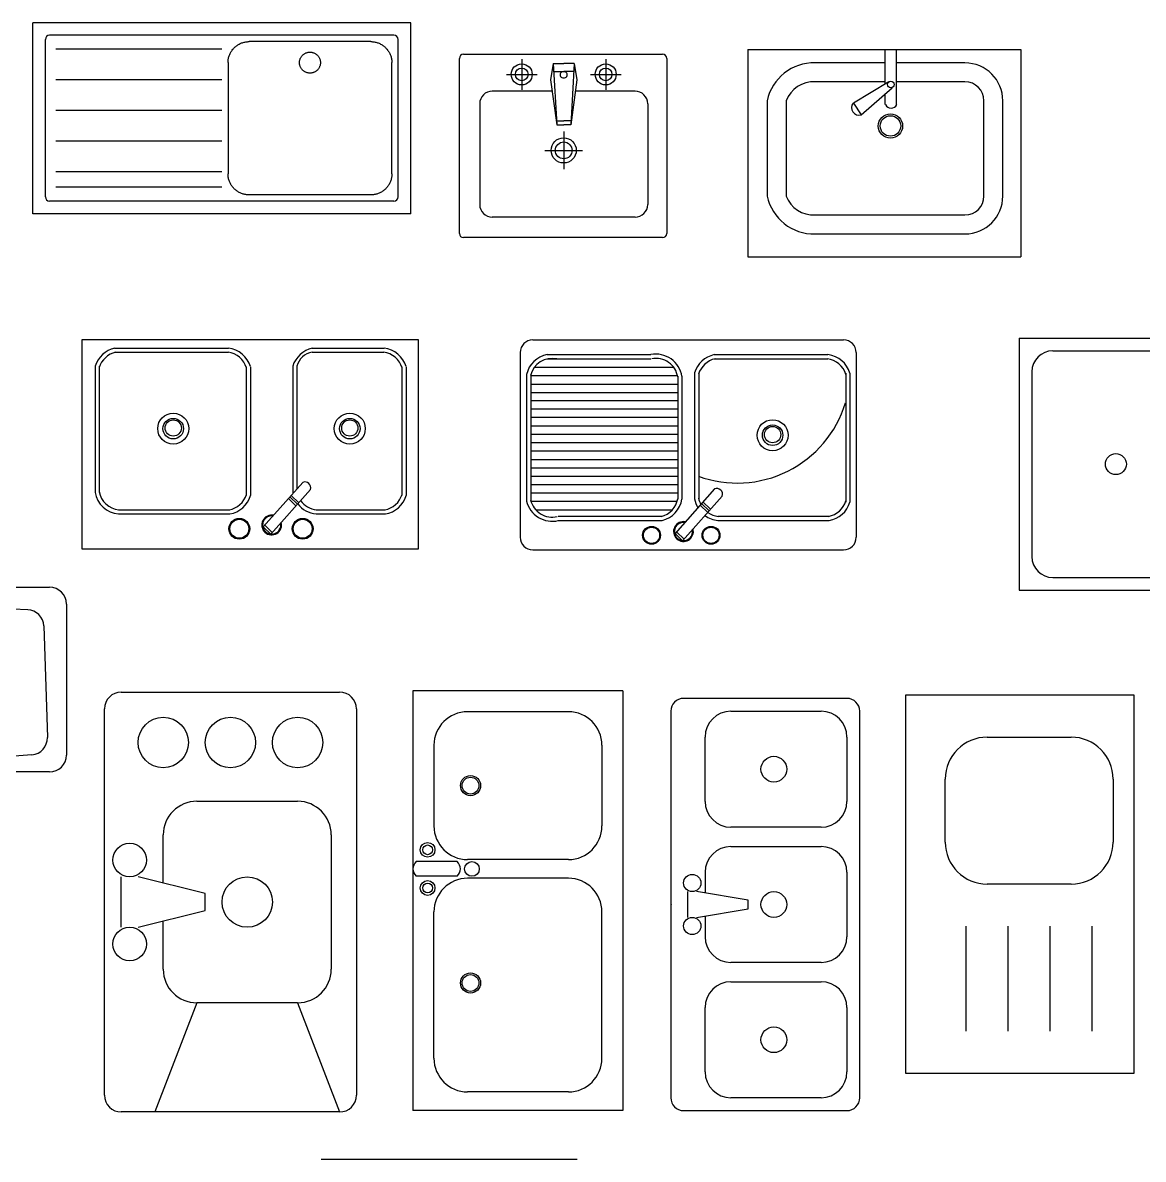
# Model space of a CAD drawing. Header units: metres. Extents: x 271.5 to 281.6, y 139.4 to 150.6.
# Drawn here: x 276.186 to 278.854, y 143.596 to 146.303 of the extents above; entities that cross this region are included whole.
import ezdxf

# ---------------------------------------------------------------- set-up
doc = ezdxf.new("R2010")
doc.units = ezdxf.units.M
doc.styles.add('DIM_FONT', font='simplex_.ttf', dxfattribs={"width": 0.8})

msp = doc.modelspace()

# ---------------------------------------------------------------- linework, layer by layer
for p, q in [((276.2097, 145.8483), (276.2097, 146.3033)), ((277.1097, 146.3033), (276.2097, 146.3033)), ((277.1097, 145.8483), (277.1097, 146.3033)), ((276.2397, 145.8883), (276.2397, 146.2633)), ((277.0697, 146.2733), (276.2497, 146.2733)), ((277.0147, 146.2583), (276.7247, 146.2583)), ((277.0797, 145.8883), (277.0797, 146.2633)), ((276.6597, 146.24), (276.2647, 146.24)), ((277.2354, 146.2281), (277.7093, 146.2281)), ((277.9123, 146.2393), (278.5623, 146.2393)), ((277.9123, 146.2393), (277.9123, 145.7454)), ((278.2397, 146.1584), (278.2397, 146.2393)), ((278.2667, 146.1083), (278.2667, 146.2393)), ((278.5623, 146.2393), (278.5623, 145.7454)), ((276.6747, 146.2083), (276.6747, 145.9433)), ((277.0647, 145.9433), (277.0647, 146.2083)), ((277.2254, 145.8015), (277.2254, 146.2181)), ((277.3739, 146.2167), (277.3739, 146.1436)), ((277.4489, 146.2065), (277.4424, 146.1676)), ((277.4489, 146.2065), (277.4739, 146.2065)), ((277.4489, 146.2065), (277.4572, 146.0599)), ((277.4989, 146.2065), (277.4739, 146.2065)), ((277.4989, 146.2065), (277.4906, 146.0599)), ((277.4989, 146.2065), (277.5053, 146.1676)), ((277.5739, 146.2167), (277.5739, 146.1436)), ((277.7193, 146.2181), (277.7193, 145.8015)), ((278.2397, 146.2075), (278.0726, 146.2075)), ((278.2397, 146.2075), (278.0726, 146.2075)), ((278.2397, 146.2075), (278.0726, 146.2075)), ((278.4295, 146.2075), (278.2667, 146.2075)), ((278.4295, 146.2075), (278.2667, 146.2075)), ((278.4295, 146.2075), (278.2667, 146.2075)), ((277.3374, 146.1802), (277.4104, 146.1802)), ((277.45, 146.1868), (277.4739, 146.1868)), ((277.4978, 146.1868), (277.4739, 146.1868)), ((277.5374, 146.1802), (277.6104, 146.1802)), ((276.6597, 146.167), (276.2647, 146.167)), ((277.4424, 146.1676), (277.4572, 146.0599)), ((277.5053, 146.1676), (277.4906, 146.0599)), ((278.2397, 146.1625), (278.0726, 146.1625)), ((278.2485, 146.1626), (278.1637, 146.1115)), ((278.182, 146.0842), (278.2563, 146.1481)), ((278.4295, 146.1625), (278.2667, 146.1625)), ((277.4462, 146.1403), (277.3039, 146.1403)), ((277.6439, 146.1403), (277.5016, 146.1403)), ((277.9584, 146.1175), (277.9584, 145.8904)), ((277.9584, 146.1175), (277.9584, 145.8904)), ((278.0034, 146.1175), (278.0034, 145.8904)), ((278.2397, 146.1084), (278.2397, 146.1336)), ((278.4745, 145.8904), (278.4745, 146.1175)), ((278.5195, 145.8904), (278.5195, 146.1175)), ((276.6597, 146.094), (276.2647, 146.094)), ((277.2739, 146.1103), (277.2739, 145.8703)), ((277.6739, 146.1103), (277.6739, 145.8703)), ((278.1637, 146.1115), (278.182, 146.0842)), ((277.4567, 146.07), (277.4739, 146.07)), ((277.491, 146.07), (277.4739, 146.07)), ((277.4572, 146.0599), (277.4739, 146.0599)), ((277.4906, 146.0599), (277.4739, 146.0599)), ((277.4739, 146.0442), (277.4739, 145.9541)), ((276.6597, 146.021), (276.2647, 146.021)), ((277.4288, 145.9992), (277.5189, 145.9992)), ((276.6597, 145.948), (276.2647, 145.948)), ((276.6597, 145.9115), (276.2647, 145.9115)), ((277.0697, 145.8783), (276.2497, 145.8783)), ((277.0147, 145.8933), (276.7247, 145.8933)), ((277.1097, 145.8483), (276.2097, 145.8483)), ((278.0726, 145.8454), (278.4295, 145.8454)), ((277.6439, 145.8403), (277.3039, 145.8403)), ((277.7093, 145.7915), (277.2354, 145.7915)), ((278.0726, 145.8004), (278.4295, 145.8004)), ((277.9123, 145.7454), (278.5623, 145.7454)), ((277.4004, 145.5477), (278.1404, 145.5477)), ((278.5587, 145.552, -0.09), (279.7587, 145.552, -0.09)), ((278.5587, 145.552, -0.09), (278.5587, 144.952, -0.09)), ((276.4046, 145.5284), (276.6759, 145.5284)), ((276.8752, 145.5284), (277.0464, 145.5284)), ((278.6387, 145.522, -0.09), (278.9387, 145.522, -0.09)), ((276.4046, 145.5184), (276.6759, 145.5184)), ((276.8752, 145.5184), (277.0457, 145.5184)), ((277.3704, 145.5177), (277.3704, 145.0777)), ((277.4344, 145.5127), (277.6817, 145.5127)), ((277.4344, 145.5027), (277.6817, 145.5027)), ((277.832, 145.5127), (278.1032, 145.5127)), ((277.832, 145.5027), (278.1032, 145.5027)), ((278.1704, 145.5177), (278.1704, 145.0777)), ((276.358, 145.4852), (276.358, 145.1847)), ((276.368, 145.4852), (276.368, 145.1847)), ((276.718, 145.4841), (276.718, 145.1771)), ((276.728, 145.4841), (276.728, 145.1771)), ((276.8286, 145.4852), (276.8286, 145.1847)), ((276.8386, 145.4852), (276.8386, 145.1927)), ((277.0886, 145.4841), (277.0886, 145.1771)), ((277.0986, 145.4841), (277.0986, 145.1771)), ((277.3854, 145.4657), (277.3854, 145.1641)), ((277.3954, 145.4657), (277.3954, 145.1641)), ((277.4041, 145.4827), (277.7357, 145.4827)), ((277.7854, 145.4695), (277.7854, 145.1691)), ((277.7954, 145.4695), (277.7954, 145.1691)), ((278.1454, 145.4685), (278.1454, 145.1615)), ((278.1554, 145.4685), (278.1554, 145.1615)), ((278.5887, 145.472, -0.09), (278.5887, 145.032, -0.09)), ((277.3954, 145.4627), (277.7449, 145.4627)), ((277.3954, 145.4427), (277.7454, 145.4427)), ((277.7454, 145.4611), (277.7454, 145.1687)), ((277.7554, 145.4611), (277.7554, 145.1687)), ((277.3954, 145.4227), (277.7454, 145.4227)), ((277.3954, 145.4035), (277.7454, 145.4035)), ((277.3954, 145.3835), (277.7454, 145.3835)), ((277.3954, 145.3635), (277.7454, 145.3635)), ((277.3954, 145.3435), (277.7454, 145.3435)), ((277.3954, 145.3235), (277.7454, 145.3235)), ((277.3954, 145.3035), (277.7454, 145.3035)), ((277.3954, 145.2834), (277.7454, 145.2834)), ((277.3954, 145.2634), (277.7454, 145.2634)), ((277.3954, 145.2434), (277.7454, 145.2434)), ((277.3954, 145.2234), (277.7454, 145.2234)), ((276.8527, 145.2086), (276.7586, 145.1027)), ((277.3954, 145.2034), (277.7454, 145.2034)), ((276.871, 145.1916), (276.7766, 145.0854)), ((276.8184, 145.1701), (276.8364, 145.1527)), ((276.8218, 145.1738), (276.8398, 145.1564)), ((276.8251, 145.1775), (276.8431, 145.1602)), ((277.3954, 145.1834), (277.7454, 145.1834)), ((277.8332, 145.193), (277.7391, 145.0871)), ((277.8515, 145.1759), (277.7571, 145.0697)), ((276.4138, 145.1434), (276.6788, 145.1434)), ((276.8843, 145.1434), (277.0484, 145.1434)), ((277.3959, 145.1634), (277.7439, 145.1634)), ((277.4072, 145.1434), (277.7327, 145.1434)), ((277.7989, 145.1544), (277.8169, 145.137)), ((277.8022, 145.1582), (277.8203, 145.1408)), ((277.8056, 145.1619), (277.8236, 145.1445)), ((276.4138, 145.1334), (276.6788, 145.1334)), ((276.8843, 145.1334), (277.0493, 145.1334)), ((277.461, 145.1277), (277.7083, 145.1277)), ((277.461, 145.1177), (277.7083, 145.1177)), ((277.8411, 145.1277), (278.1061, 145.1277)), ((277.8411, 145.1177), (278.1061, 145.1177)), ((276.7586, 145.1027), (276.7766, 145.0854)), ((276.7619, 145.1065), (276.7799, 145.0891)), ((277.7391, 145.0871), (277.7571, 145.0697)), ((277.7424, 145.0908), (277.7604, 145.0735)), ((277.4004, 145.0477), (278.1404, 145.0477)), ((278.6387, 144.982, -0.09), (278.9387, 144.982, -0.09)), ((275.4697, 144.9588), (276.2497, 144.9588)), ((278.5587, 144.952, -0.09), (279.7587, 144.952, -0.09)), ((276.0315, 144.9129), (276.1976, 144.9054)), ((276.2897, 144.9188), (276.2897, 144.5588)), ((276.2358, 144.8667), (276.2444, 144.601)), ((278.2875, 144.7018), (278.2875, 143.8018)), ((278.8323, 144.7018), (278.2875, 144.7018)), ((278.8323, 143.8018), (278.8323, 144.7018)), ((278.4823, 144.6018), (278.6823, 144.6018)), ((276.2076, 144.5599), (276.0158, 144.5445)), ((276.2497, 144.5188), (275.4697, 144.5188)), ((278.3823, 144.3518), (278.3823, 144.5018)), ((278.7823, 144.5018), (278.7823, 144.3518)), ((278.6823, 144.2518), (278.4823, 144.2518)), ((278.4323, 143.9018), (278.4323, 144.1518)), ((278.5323, 143.9018), (278.5323, 144.1518)), ((278.6323, 143.9018), (278.6323, 144.1518)), ((278.7323, 143.9018), (278.7323, 144.1518)), ((278.2875, 143.8018), (278.8323, 143.8018))]:
    msp.add_line(p, q)
at = {"linetype": 'Continuous'}
for p, q in [((276.6963, 146.2494), (276.698, 146.2505)), ((276.698, 146.2505), (276.6997, 146.2516)), ((276.6997, 146.2516), (276.7014, 146.2525)), ((276.7014, 146.2525), (276.7033, 146.2534)), ((276.7033, 146.2534), (276.7051, 146.2543)), ((276.7051, 146.2543), (276.707, 146.255)), ((276.707, 146.255), (276.7089, 146.2557)), ((276.7089, 146.2557), (276.7108, 146.2563)), ((276.7108, 146.2563), (276.7127, 146.2568)), ((276.7127, 146.2568), (276.7147, 146.2572)), ((276.7147, 146.2572), (276.7167, 146.2576)), ((276.7167, 146.2576), (276.7187, 146.2579)), ((276.7187, 146.2579), (276.7207, 146.2581)), ((276.7207, 146.2581), (276.7227, 146.2582)), ((276.7227, 146.2582), (276.7247, 146.2583)), ((277.0147, 146.2583), (277.0167, 146.2582)), ((277.0167, 146.2582), (277.0187, 146.2581)), ((277.0187, 146.2581), (277.0207, 146.2579)), ((277.0207, 146.2579), (277.0227, 146.2576)), ((277.0227, 146.2576), (277.0247, 146.2572)), ((277.0247, 146.2572), (277.0267, 146.2568)), ((277.0267, 146.2568), (277.0286, 146.2563)), ((277.0286, 146.2563), (277.0305, 146.2557)), ((277.0305, 146.2557), (277.0324, 146.255)), ((277.0324, 146.255), (277.0343, 146.2543)), ((277.0343, 146.2543), (277.0361, 146.2534)), ((277.0361, 146.2534), (277.0379, 146.2525)), ((277.0379, 146.2525), (277.0397, 146.2516)), ((277.0397, 146.2516), (277.0414, 146.2505)), ((277.0414, 146.2505), (277.0431, 146.2494)), ((276.6767, 146.2222), (276.6773, 146.2241)), ((276.6773, 146.2241), (276.6779, 146.226)), ((276.6779, 146.226), (276.6787, 146.2279)), ((276.6787, 146.2279), (276.6795, 146.2297)), ((276.6795, 146.2297), (276.6804, 146.2315)), ((276.6804, 146.2315), (276.6814, 146.2333)), ((276.6814, 146.2333), (276.6824, 146.235)), ((276.6824, 146.235), (276.6835, 146.2367)), ((276.6835, 146.2367), (276.6847, 146.2383)), ((276.6847, 146.2383), (276.686, 146.2399)), ((276.686, 146.2399), (276.6873, 146.2414)), ((276.6873, 146.2414), (276.6886, 146.2429)), ((276.6886, 146.2429), (276.69, 146.2443)), ((276.69, 146.2443), (276.6915, 146.2457)), ((276.6915, 146.2457), (276.6931, 146.247)), ((276.6931, 146.247), (276.6946, 146.2482)), ((276.6946, 146.2482), (276.6963, 146.2494)), ((276.8493, 146.2227), (276.8501, 146.2238)), ((276.8501, 146.2238), (276.851, 146.2249)), ((276.851, 146.2249), (276.852, 146.2259)), ((276.852, 146.2259), (276.853, 146.2269)), ((276.853, 146.2269), (276.8541, 146.2278)), ((276.8541, 146.2278), (276.8552, 146.2286)), ((276.8552, 146.2286), (276.8564, 146.2294)), ((276.8564, 146.2294), (276.8576, 146.2301)), ((276.8576, 146.2301), (276.8588, 146.2308)), ((276.8588, 146.2308), (276.8601, 146.2314)), ((276.8601, 146.2314), (276.8614, 146.2319)), ((276.8614, 146.2319), (276.8628, 146.2323)), ((276.8628, 146.2323), (276.8641, 146.2326)), ((276.8641, 146.2326), (276.8655, 146.2329)), ((276.8655, 146.2329), (276.8669, 146.2331)), ((276.8669, 146.2331), (276.8683, 146.2332)), ((276.8683, 146.2332), (276.8697, 146.2333)), ((276.8697, 146.2333), (276.8711, 146.2332)), ((276.8711, 146.2332), (276.8725, 146.2331)), ((276.8725, 146.2331), (276.8739, 146.2329)), ((276.8739, 146.2329), (276.8752, 146.2326)), ((276.8752, 146.2326), (276.8766, 146.2323)), ((276.8766, 146.2323), (276.8779, 146.2319)), ((276.8779, 146.2319), (276.8793, 146.2314)), ((276.8793, 146.2314), (276.8805, 146.2308)), ((276.8805, 146.2308), (276.8818, 146.2301)), ((276.8818, 146.2301), (276.883, 146.2294)), ((276.883, 146.2294), (276.8842, 146.2286)), ((276.8842, 146.2286), (276.8853, 146.2278)), ((276.8853, 146.2278), (276.8863, 146.2269)), ((276.8863, 146.2269), (276.8874, 146.2259)), ((276.8874, 146.2259), (276.8883, 146.2249)), ((276.8883, 146.2249), (276.8892, 146.2238)), ((276.8892, 146.2238), (276.8901, 146.2227)), ((277.0431, 146.2494), (277.0447, 146.2482)), ((277.0447, 146.2482), (277.0463, 146.247)), ((277.0463, 146.247), (277.0478, 146.2457)), ((277.0478, 146.2457), (277.0493, 146.2443)), ((277.0493, 146.2443), (277.0507, 146.2429)), ((277.0507, 146.2429), (277.0521, 146.2414)), ((277.0521, 146.2414), (277.0534, 146.2399)), ((277.0534, 146.2399), (277.0547, 146.2383)), ((277.0547, 146.2383), (277.0558, 146.2367)), ((277.0558, 146.2367), (277.0569, 146.235)), ((277.0569, 146.235), (277.058, 146.2333)), ((277.058, 146.2333), (277.059, 146.2315)), ((277.059, 146.2315), (277.0599, 146.2297)), ((277.0599, 146.2297), (277.0607, 146.2279)), ((277.0607, 146.2279), (277.0614, 146.226)), ((277.0614, 146.226), (277.0621, 146.2241)), ((277.0621, 146.2241), (277.0627, 146.2222)), ((276.6747, 146.2103), (276.6748, 146.2123)), ((276.6747, 146.2083), (276.6747, 146.2103)), ((276.6748, 146.2123), (276.675, 146.2143)), ((276.675, 146.2143), (276.6753, 146.2163)), ((276.6753, 146.2163), (276.6757, 146.2183)), ((276.6757, 146.2183), (276.6761, 146.2202)), ((276.6761, 146.2202), (276.6767, 146.2222)), ((276.8447, 146.2097), (276.8448, 146.2111)), ((276.8447, 146.2083), (276.8447, 146.2097)), ((276.8447, 146.2069), (276.8447, 146.2083)), ((276.8448, 146.2055), (276.8447, 146.2069)), ((276.8448, 146.2111), (276.845, 146.2124)), ((276.845, 146.2041), (276.8448, 146.2055)), ((276.845, 146.2124), (276.8453, 146.2138)), ((276.8453, 146.2027), (276.845, 146.2041)), ((276.8453, 146.2138), (276.8457, 146.2152)), ((276.8457, 146.2013), (276.8453, 146.2027)), ((276.8457, 146.2152), (276.8461, 146.2165)), ((276.8461, 146.2), (276.8457, 146.2013)), ((276.8461, 146.2165), (276.8466, 146.2178)), ((276.8466, 146.1987), (276.8461, 146.2)), ((276.8466, 146.2178), (276.8472, 146.2191)), ((276.8472, 146.1974), (276.8466, 146.1987)), ((276.8472, 146.2191), (276.8478, 146.2203)), ((276.8478, 146.1962), (276.8472, 146.1974)), ((276.8478, 146.2203), (276.8485, 146.2216)), ((276.8485, 146.195), (276.8478, 146.1962)), ((276.8485, 146.2216), (276.8493, 146.2227)), ((276.8901, 146.2227), (276.8909, 146.2216)), ((276.8909, 146.2216), (276.8916, 146.2203)), ((276.8916, 146.1962), (276.8909, 146.195)), ((276.8916, 146.2203), (276.8922, 146.2191)), ((276.8922, 146.1974), (276.8916, 146.1962)), ((276.8922, 146.2191), (276.8928, 146.2178)), ((276.8928, 146.1987), (276.8922, 146.1974)), ((276.8928, 146.2178), (276.8933, 146.2165)), ((276.8933, 146.2), (276.8928, 146.1987)), ((276.8933, 146.2165), (276.8937, 146.2152)), ((276.8937, 146.2013), (276.8933, 146.2)), ((276.8937, 146.2152), (276.8941, 146.2138)), ((276.8941, 146.2027), (276.8937, 146.2013)), ((276.8941, 146.2138), (276.8943, 146.2124)), ((276.8943, 146.2041), (276.8941, 146.2027)), ((276.8943, 146.2124), (276.8945, 146.2111)), ((276.8945, 146.2055), (276.8943, 146.2041)), ((276.8945, 146.2111), (276.8946, 146.2097)), ((276.8946, 146.2069), (276.8945, 146.2055)), ((276.8946, 146.2097), (276.8947, 146.2083)), ((276.8947, 146.2083), (276.8946, 146.2069)), ((277.0627, 146.2222), (277.0632, 146.2202)), ((277.0632, 146.2202), (277.0637, 146.2183)), ((277.0637, 146.2183), (277.064, 146.2163)), ((277.064, 146.2163), (277.0643, 146.2143)), ((277.0643, 146.2143), (277.0645, 146.2123)), ((277.0645, 146.2123), (277.0646, 146.2103)), ((277.0646, 146.2103), (277.0647, 146.2083)), ((276.8493, 146.1938), (276.8485, 146.195)), ((276.8501, 146.1927), (276.8493, 146.1938)), ((276.851, 146.1916), (276.8501, 146.1927)), ((276.852, 146.1906), (276.851, 146.1916)), ((276.853, 146.1896), (276.852, 146.1906)), ((276.8541, 146.1887), (276.853, 146.1896)), ((276.8552, 146.1879), (276.8541, 146.1887)), ((276.8564, 146.1871), (276.8552, 146.1879)), ((276.8576, 146.1864), (276.8564, 146.1871)), ((276.8588, 146.1857), (276.8576, 146.1864)), ((276.8601, 146.1852), (276.8588, 146.1857)), ((276.8614, 146.1847), (276.8601, 146.1852)), ((276.8628, 146.1842), (276.8614, 146.1847)), ((276.8641, 146.1839), (276.8628, 146.1842)), ((276.8655, 146.1836), (276.8641, 146.1839)), ((276.8669, 146.1834), (276.8655, 146.1836)), ((276.8683, 146.1833), (276.8669, 146.1834)), ((276.8697, 146.1833), (276.8683, 146.1833)), ((276.8711, 146.1833), (276.8697, 146.1833)), ((276.8725, 146.1834), (276.8711, 146.1833)), ((276.8739, 146.1836), (276.8725, 146.1834)), ((276.8752, 146.1839), (276.8739, 146.1836)), ((276.8766, 146.1842), (276.8752, 146.1839)), ((276.8779, 146.1847), (276.8766, 146.1842)), ((276.8793, 146.1852), (276.8779, 146.1847)), ((276.8805, 146.1857), (276.8793, 146.1852)), ((276.8818, 146.1864), (276.8805, 146.1857)), ((276.883, 146.1871), (276.8818, 146.1864)), ((276.8842, 146.1879), (276.883, 146.1871)), ((276.8853, 146.1887), (276.8842, 146.1879)), ((276.8863, 146.1896), (276.8853, 146.1887)), ((276.8874, 146.1906), (276.8863, 146.1896)), ((276.8883, 146.1916), (276.8874, 146.1906)), ((276.8892, 146.1927), (276.8883, 146.1916)), ((276.8901, 146.1938), (276.8892, 146.1927)), ((276.8909, 146.195), (276.8901, 146.1938)), ((276.6747, 145.9412), (276.6747, 145.9433)), ((276.6748, 145.9392), (276.6747, 145.9412)), ((276.675, 145.9372), (276.6748, 145.9392)), ((276.6753, 145.9352), (276.675, 145.9372)), ((276.6757, 145.9333), (276.6753, 145.9352)), ((276.6761, 145.9313), (276.6757, 145.9333)), ((276.6767, 145.9293), (276.6761, 145.9313)), ((276.6773, 145.9274), (276.6767, 145.9293)), ((276.6779, 145.9255), (276.6773, 145.9274)), ((276.6787, 145.9237), (276.6779, 145.9255)), ((277.0614, 145.9255), (277.0607, 145.9237)), ((277.0621, 145.9274), (277.0614, 145.9255)), ((277.0627, 145.9293), (277.0621, 145.9274)), ((277.0632, 145.9313), (277.0627, 145.9293)), ((277.0637, 145.9333), (277.0632, 145.9313)), ((277.064, 145.9352), (277.0637, 145.9333)), ((277.0643, 145.9372), (277.064, 145.9352)), ((277.0645, 145.9392), (277.0643, 145.9372)), ((277.0646, 145.9412), (277.0645, 145.9392)), ((277.0647, 145.9433), (277.0646, 145.9412)), ((276.6795, 145.9218), (276.6787, 145.9237)), ((276.6804, 145.92), (276.6795, 145.9218)), ((276.6814, 145.9183), (276.6804, 145.92)), ((276.6824, 145.9165), (276.6814, 145.9183)), ((276.6835, 145.9148), (276.6824, 145.9165)), ((276.6847, 145.9132), (276.6835, 145.9148)), ((276.686, 145.9116), (276.6847, 145.9132)), ((276.6873, 145.9101), (276.686, 145.9116)), ((276.6886, 145.9086), (276.6873, 145.9101)), ((276.69, 145.9072), (276.6886, 145.9086)), ((276.6915, 145.9058), (276.69, 145.9072)), ((276.6931, 145.9045), (276.6915, 145.9058)), ((276.6946, 145.9033), (276.6931, 145.9045)), ((276.6963, 145.9021), (276.6946, 145.9033)), ((276.698, 145.901), (276.6963, 145.9021)), ((276.6997, 145.9), (276.698, 145.901)), ((276.7014, 145.899), (276.6997, 145.9)), ((276.7033, 145.8981), (276.7014, 145.899)), ((277.0379, 145.899), (277.0361, 145.8981)), ((277.0397, 145.9), (277.0379, 145.899)), ((277.0414, 145.901), (277.0397, 145.9)), ((277.0431, 145.9021), (277.0414, 145.901)), ((277.0447, 145.9033), (277.0431, 145.9021)), ((277.0463, 145.9045), (277.0447, 145.9033)), ((277.0478, 145.9058), (277.0463, 145.9045)), ((277.0493, 145.9072), (277.0478, 145.9058)), ((277.0507, 145.9086), (277.0493, 145.9072)), ((277.0521, 145.9101), (277.0507, 145.9086)), ((277.0534, 145.9116), (277.0521, 145.9101)), ((277.0547, 145.9132), (277.0534, 145.9116)), ((277.0558, 145.9148), (277.0547, 145.9132)), ((277.0569, 145.9165), (277.0558, 145.9148)), ((277.058, 145.9183), (277.0569, 145.9165)), ((277.059, 145.92), (277.058, 145.9183)), ((277.0599, 145.9218), (277.059, 145.92)), ((277.0607, 145.9237), (277.0599, 145.9218)), ((276.7051, 145.8973), (276.7033, 145.8981)), ((276.707, 145.8965), (276.7051, 145.8973)), ((276.7089, 145.8958), (276.707, 145.8965)), ((276.7108, 145.8952), (276.7089, 145.8958)), ((276.7127, 145.8947), (276.7108, 145.8952)), ((276.7147, 145.8943), (276.7127, 145.8947)), ((276.7167, 145.8939), (276.7147, 145.8943)), ((276.7187, 145.8936), (276.7167, 145.8939)), ((276.7207, 145.8934), (276.7187, 145.8936)), ((276.7227, 145.8933), (276.7207, 145.8934)), ((276.7247, 145.8933), (276.7227, 145.8933)), ((277.0167, 145.8933), (277.0147, 145.8933)), ((277.0187, 145.8934), (277.0167, 145.8933)), ((277.0207, 145.8936), (277.0187, 145.8934)), ((277.0227, 145.8939), (277.0207, 145.8936)), ((277.0247, 145.8943), (277.0227, 145.8939)), ((277.0267, 145.8947), (277.0247, 145.8943)), ((277.0286, 145.8952), (277.0267, 145.8947)), ((277.0305, 145.8958), (277.0286, 145.8952)), ((277.0324, 145.8965), (277.0305, 145.8958)), ((277.0343, 145.8973), (277.0324, 145.8965)), ((277.0361, 145.8981), (277.0343, 145.8973))]:
    msp.add_line(p, q, dxfattribs=at)
at = {"ltscale": 5}
for p, q in [((276.4203, 144.709), (276.9403, 144.709)), ((277.115, 144.7123), (277.115, 143.7123)), ((277.615, 144.7123), (277.115, 144.7123)), ((277.615, 144.7123), (277.615, 143.7123)), ((276.3803, 143.749), (276.3803, 144.669)), ((276.9803, 144.669), (276.9803, 143.749)), ((276.9403, 143.709), (276.4203, 143.709)), ((277.615, 143.7123), (277.115, 143.7123))]:
    msp.add_line(p, q, dxfattribs=at)
at = {"linetype": 'ByBlock'}
for p, q in [((278.1482, 144.6941), (277.7596, 144.6941)), ((277.7289, 144.6635), (277.7289, 143.743)), ((277.8721, 144.6635), (278.0869, 144.6635)), ((278.1789, 143.743), (278.1789, 144.6635)), ((277.8107, 144.4487), (277.8107, 144.6021)), ((278.1482, 144.6021), (278.1482, 144.4487)), ((278.0869, 144.3873), (277.8721, 144.3873)), ((277.8721, 144.3413), (278.0869, 144.3413)), ((277.8107, 144.2799), (277.8107, 144.2305)), ((278.1482, 144.2799), (278.1482, 144.1265)), ((277.7698, 144.1726), (277.7698, 144.2339)), ((277.913, 144.2135), (277.7903, 144.2339)), ((277.913, 144.193), (277.913, 144.2135)), ((277.7903, 144.1726), (277.913, 144.193)), ((277.8107, 144.176), (277.8107, 144.1265)), ((278.0869, 144.0652), (277.8721, 144.0652)), ((277.8721, 144.0191), (278.0869, 144.0191)), ((277.8107, 143.8044), (277.8107, 143.9578)), ((278.1482, 143.9578), (278.1482, 143.8044)), ((278.0869, 143.743), (277.8721, 143.743)), ((277.7596, 143.7123), (278.1482, 143.7123))]:
    msp.add_line(p, q, dxfattribs=at)
at = {"ltscale": 4}
for p, q in [((277.485, 144.6623), (277.245, 144.6623)), ((277.165, 144.5823), (277.165, 144.3903)), ((277.565, 144.5823), (277.565, 144.3903)), ((276.6003, 144.449), (276.8403, 144.449)), ((276.5203, 144.254), (276.5203, 144.369)), ((276.9203, 144.369), (276.9203, 144.049)), ((277.2206, 144.3054), (277.1222, 144.3054)), ((277.485, 144.3103), (277.245, 144.3103)), ((276.4203, 144.149), (276.4203, 144.269)), ((276.6203, 144.229), (276.4603, 144.269)), ((277.2206, 144.2705), (277.1222, 144.2705)), ((277.485, 144.2656), (277.245, 144.2656)), ((276.6203, 144.189), (276.6203, 144.229)), ((276.4603, 144.149), (276.6203, 144.189)), ((277.165, 143.8369), (277.165, 144.1856)), ((277.565, 143.8369), (277.565, 144.1856)), ((276.5203, 144.049), (276.5203, 144.164)), ((276.6003, 143.969), (276.5003, 143.709)), ((276.8403, 143.969), (276.6003, 143.969)), ((276.8403, 143.969), (276.9403, 143.709)), ((277.485, 143.7569), (277.245, 143.7569))]:
    msp.add_line(p, q, dxfattribs=at)
at = {"color": 0, "lineweight": -2}
msp.add_line((276.8966, 143.5964), (277.5062, 143.5964), dxfattribs=at)
msp.add_lwpolyline([(276.3274, 145.0492), (276.3274, 145.5492), (277.1274, 145.5492), (277.1274, 145.0492)], close=True)
for centre, radius in [((277.3739, 146.1802), 0.025), ((277.5739, 146.1802), 0.025), ((277.3739, 146.1802), 0.015), ((277.5739, 146.1802), 0.015), ((278.2531, 146.156), 0.00779), ((278.252, 146.0573), 0.0289), ((278.252, 146.0574), 0.0244), ((277.4739, 145.9992), 0.03), ((277.4739, 145.9992), 0.02), ((276.5441, 145.3365), 0.0369), ((276.5441, 145.3365), 0.0244), ((276.5441, 145.338), 0.0194), ((276.9646, 145.3365), 0.0369), ((276.9646, 145.3365), 0.0244), ((276.9646, 145.338), 0.0194), ((277.9714, 145.3208), 0.0369), ((277.9714, 145.3208), 0.0244), ((277.9714, 145.3223), 0.0194), ((278.7887, 145.252, -0.09), 0.025), ((276.7015, 145.0981), 0.0248), ((276.7015, 145.0981), 0.0225), ((276.8523, 145.0981), 0.0248), ((276.8523, 145.0981), 0.0225), ((277.6831, 145.0825), 0.0213), ((277.6831, 145.0825), 0.0193), ((277.8247, 145.0825), 0.0213), ((277.8247, 145.0825), 0.0193)]:
    msp.add_circle(centre, radius)
at = {"ltscale": 4}
for centre, radius in [((276.5203, 144.589), 0.06), ((276.6803, 144.589), 0.06), ((276.8403, 144.589), 0.06), ((277.2521, 144.4863), 0.024), ((277.2521, 144.4863), 0.02), ((276.4403, 144.309), 0.04), ((277.1498, 144.3334), 0.0175), ((277.1498, 144.3334), 0.0116), ((277.2555, 144.2879), 0.0175), ((276.7203, 144.209), 0.06), ((277.1498, 144.2425), 0.0175), ((277.1498, 144.2425), 0.0116), ((276.4403, 144.109), 0.04), ((277.2521, 144.0163), 0.024), ((277.2521, 144.0163), 0.02)]:
    msp.add_circle(centre, radius, dxfattribs=at)
at = {"linetype": 'ByBlock'}
for centre, radius in [((277.9744, 144.5254), 0.0307), ((277.78, 144.2544), 0.0205), ((277.9744, 144.2032), 0.0307), ((277.78, 144.1521), 0.0205), ((277.9744, 143.8811), 0.0307)]:
    msp.add_circle(centre, radius, dxfattribs=at)
for centre, radius, start, end in [((276.2497, 146.2633), 0.01, 90, 180), ((277.0697, 146.2633), 0.01, 0, 90), ((277.2354, 146.2181), 0.01, 90, 180), ((277.7093, 146.2181), 0.01, 0, 90), ((278.0694, 146.0942), 0.1134, 88.3831, 168.1186), ((278.4295, 146.1175), 0.09, 0, 90), ((277.4727, 146.1794), 0.00719, 80.5252, 279.4748), ((277.4751, 146.1794), 0.00719, 260.5252, 99.4748), ((278.0696, 146.0914), 0.0712, 87.6157, 158.4848), ((278.4295, 146.1175), 0.045, 0, 90), ((277.3039, 146.1103), 0.03, 90, 180), ((277.6439, 146.1103), 0.03, 0, 90), ((278.1764, 146.1006), 0.0173, 140.6785, 288.7976), ((278.2534, 146.1146), 0.0149, 204.7829, 334.8957), ((276.2497, 145.8883), 0.01, 180, 270), ((277.0697, 145.8883), 0.01, 270, 0), ((278.0694, 145.9138), 0.1134, 191.8814, 271.6169), ((278.0696, 145.9165), 0.0712, 201.5152, 272.3843), ((278.4295, 145.8904), 0.045, 270, 0), ((278.4295, 145.8904), 0.09, 270, 0), ((277.3039, 145.8703), 0.03, 180, 270), ((277.6439, 145.8703), 0.03, 270, 0), ((277.2354, 145.8015), 0.01, 180, 270), ((277.7093, 145.8015), 0.01, 270, 0), ((277.4004, 145.5177), 0.03, 90, 180), ((278.1404, 145.5177), 0.03, 0, 90), ((276.4197, 145.4654), 0.0647, 103.4296, 162.2282), ((276.668, 145.4663), 0.0626, 16.593, 82.8277), ((276.8902, 145.4654), 0.0647, 103.4296, 162.2282), ((277.0386, 145.4663), 0.0626, 16.593, 82.8277), ((278.6387, 145.472, -0.09), 0.05, 90, 180), ((276.4197, 145.4654), 0.0547, 103.4296, 162.2282), ((276.668, 145.4663), 0.0526, 16.593, 82.8277), ((276.8821, 145.4739), 0.045, 98.92, 165.4951), ((277.0386, 145.4663), 0.0526, 16.593, 82.8277), ((277.4463, 145.4513), 0.0626, 100.9362, 166.6287), ((277.4463, 145.4513), 0.0526, 78.0659, 166.6287), ((277.6936, 145.4513), 0.0626, 9.0424, 100.9357), ((277.6936, 145.4513), 0.0526, 9.0424, 100.9357), ((277.847, 145.4498), 0.0647, 103.4296, 162.2282), ((277.847, 145.4498), 0.0547, 103.4296, 162.2282), ((278.0954, 145.4506), 0.0526, 16.593, 82.8277), ((278.0954, 145.4506), 0.0626, 16.593, 82.8277), ((277.8874, 145.4761), 0.2692, 249.8943, 343.058), ((276.8579, 145.1958), 0.0138, 342.17, 111.8355), ((276.4197, 145.1957), 0.0626, 190.0749, 264.6169), ((276.4197, 145.1957), 0.0526, 190.0749, 264.127), ((276.668, 145.195), 0.0526, 279.8513, 343.4067), ((276.668, 145.195), 0.0626, 279.8513, 343.4067), ((276.8902, 145.1957), 0.0626, 190.0749, 192.5643), ((277.0386, 145.195), 0.0526, 279.8513, 343.4067), ((277.0386, 145.195), 0.0626, 279.8513, 343.4067), ((277.6936, 145.1785), 0.0526, 283.644, 350.1333), ((277.6936, 145.1785), 0.0626, 283.644, 350.9576), ((277.847, 145.18), 0.0626, 190.0749, 210.7756), ((277.847, 145.18), 0.0526, 190.0749, 207.2837), ((277.8383, 145.1802), 0.0138, 342.17, 111.8355), ((276.8902, 145.1957), 0.0626, 217.6735, 264.6169), ((276.8902, 145.1957), 0.0526, 215.6071, 264.6169), ((277.4463, 145.1785), 0.0626, 193.3716, 283.6444), ((277.4463, 145.1785), 0.0526, 193.3716, 283.6444), ((278.0954, 145.1794), 0.0526, 279.8513, 343.4067), ((278.0954, 145.1794), 0.0626, 279.8513, 343.4067), ((276.7786, 145.1071), 0.0236, 79.1284, 15.1554), ((276.7786, 145.1071), 0.0216, 82.3397, 11.6074), ((277.7591, 145.0914), 0.0236, 79.1284, 15.1554), ((277.847, 145.18), 0.0626, 233.9446, 264.6169), ((277.847, 145.18), 0.0526, 235.0079, 264.6169), ((277.7591, 145.0914), 0.0216, 82.3397, 11.6074), ((277.4004, 145.0777), 0.03, 180, 270), ((278.1404, 145.0777), 0.03, 270, 0), ((278.6387, 145.032, -0.09), 0.05, 180, 270), ((276.2497, 144.9188), 0.04, 0, 90), ((276.1958, 144.8654), 0.04, 1.8532, 87.3975), ((276.2044, 144.5997), 0.04, 274.5739, 1.8532), ((278.4823, 144.5018), 0.1, 90, 180), ((278.6823, 144.5018), 0.1, 0, 90), ((276.2497, 144.5588), 0.04, 270, 0), ((278.4823, 144.3518), 0.1, 180, 270), ((278.6823, 144.3518), 0.1, 270, 0)]:
    msp.add_arc(centre, radius, start, end)
at = {"ltscale": 5}
for centre, start, end in [((276.4203, 144.669), 90, 180), ((276.9403, 144.669), 0, 90), ((276.4203, 143.749), 180, 270), ((276.9403, 143.749), 270, 0)]:
    msp.add_arc(centre, 0.04, start, end, dxfattribs=at)
at = {"linetype": 'ByBlock'}
for centre, radius, start, end in [((277.7596, 144.6635), 0.0307, 90, 180), ((278.1482, 144.6635), 0.0307, 0, 90), ((277.8721, 144.6021), 0.0614, 90, 180), ((278.0869, 144.6021), 0.0614, 0, 90), ((277.8721, 144.4487), 0.0614, 180, 270), ((278.0869, 144.4487), 0.0614, 270, 0), ((277.8721, 144.2799), 0.0614, 90, 180), ((278.0869, 144.2799), 0.0614, 0, 90), ((277.8721, 144.1265), 0.0614, 180, 270), ((278.0869, 144.1265), 0.0614, 270, 0), ((277.8721, 143.9578), 0.0614, 90, 180), ((278.0869, 143.9578), 0.0614, 0, 90), ((277.8721, 143.8044), 0.0614, 180, 270), ((278.0869, 143.8044), 0.0614, 270, 0), ((277.7596, 143.743), 0.0307, 180, 270), ((278.1482, 143.743), 0.0307, 270, 0)]:
    msp.add_arc(centre, radius, start, end, dxfattribs=at)
at = {"ltscale": 4}
for centre, radius, start, end in [((277.245, 144.5823), 0.08, 90, 180), ((277.485, 144.5823), 0.08, 0, 90), ((276.6003, 144.369), 0.08, 90, 180), ((276.8403, 144.369), 0.08, 0, 90), ((277.245, 144.3903), 0.08, 180, 270), ((277.485, 144.3903), 0.08, 270, 0), ((277.1397, 144.2879), 0.0247, 135.0349, 224.9651), ((277.2031, 144.2879), 0.0247, 315.0349, 44.9651), ((277.245, 144.1856), 0.08, 90, 180), ((277.485, 144.1856), 0.08, 0, 90), ((276.6003, 144.049), 0.08, 180, 270), ((276.8403, 144.049), 0.08, 270, 0), ((277.245, 143.8369), 0.08, 180, 270), ((277.485, 143.8369), 0.08, 270, 0)]:
    msp.add_arc(centre, radius, start, end, dxfattribs=at)

# ---------------------------------------------------------------- texts
at = {"style": 'DIM_FONT', "width": 0.8, "flags": 9}
for tag, s in [('YSIZE', '982'), ('XSIZE', '450')]:
    msp.add_attdef(tag, (277.7289, 144.2032), s, height=0.0005, dxfattribs=at)
for tag in ['XSIZE', 'YSIZE']:
    msp.add_attdef(tag, (278.5599, 143.8018), '500', height=0.0005, rotation=180, dxfattribs=at)

doc.saveas('drawing.dxf')
